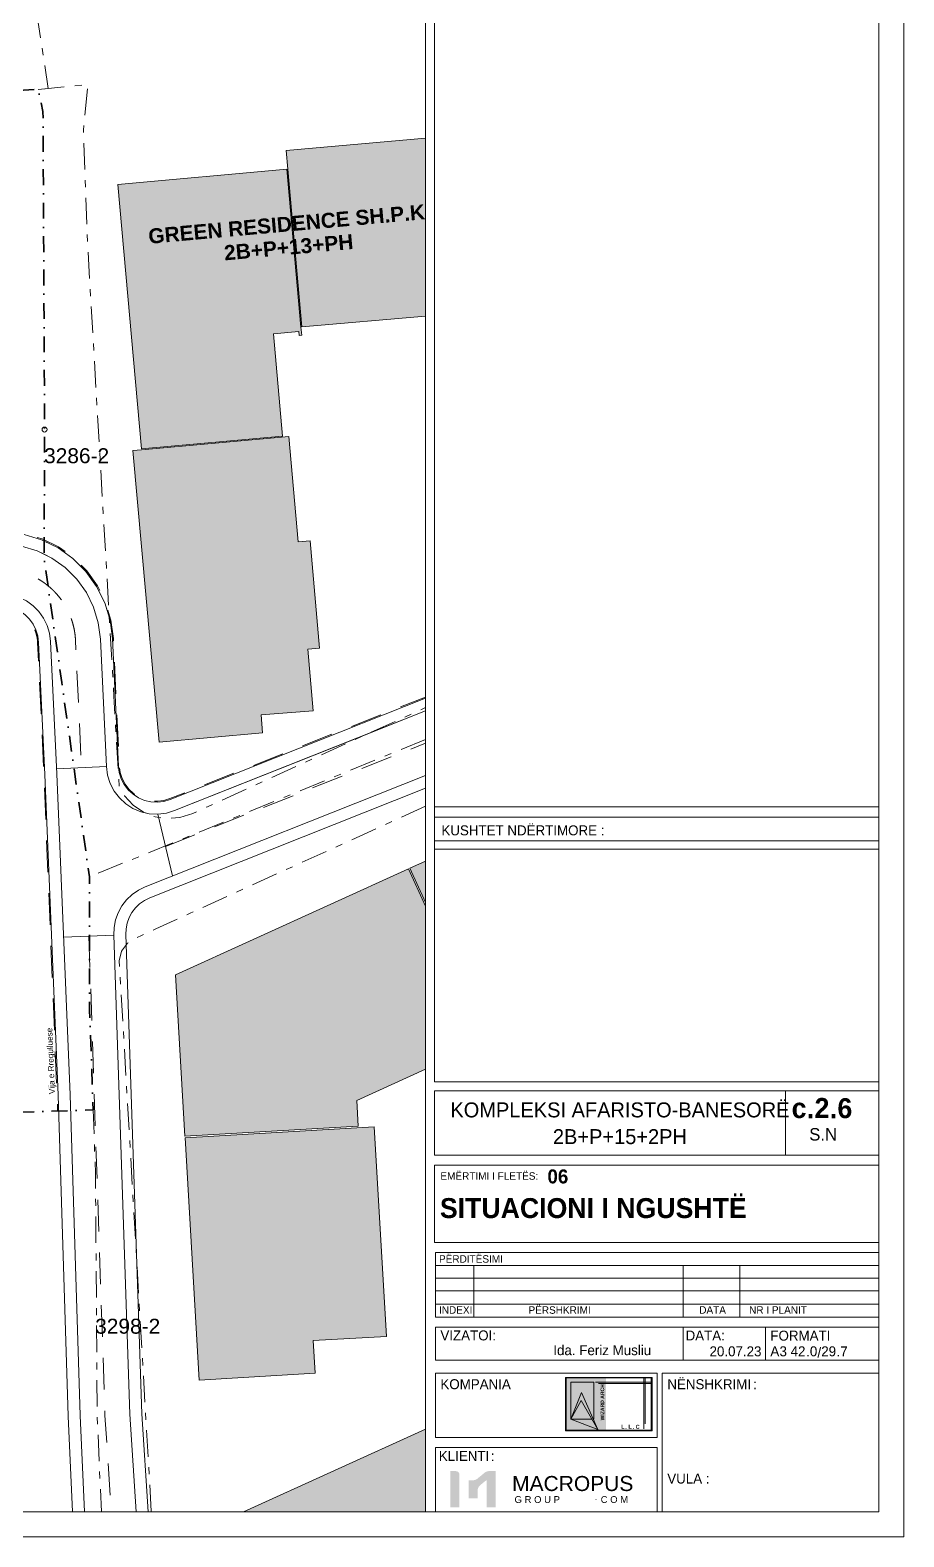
# Model space of a CAD drawing. Header units: millimetres. Extents: x 5128759 to 5835616, y -6847361 to -6545798.
# Drawn here: x 5730397 to 5817988, y -6847361 to -6696306 of the extents above; entities that cross this region are included whole.
import ezdxf

# ---------------------------------------------------------------- set-up
doc = ezdxf.new("R2010")
doc.units = ezdxf.units.MM
doc.header["$MEASUREMENT"] = 0
for name, pattern in [('ACAD_ISO03W100', [30000, 12000, -18000]), ('Dot & Dashed', [3351.388812, 1587.5, -881.944444, 0, -881.944368]), ('Double Dashed', [5468.055367, 2645.833254, -1058.333278, 705.555558, -1058.333278]), ('Long Dashed', [5291.666508, 3174.999952, -2116.666555])]:
    doc.linetypes.add(name, pattern=pattern)
for name, color, linetype, lineweight in [('2D Drafting - General_Pen_No__1', 7, 'Continuous', 13), ('A - Situacioni_Pen_No__102', 254, 'Continuous', 13), ('Drawing & Figure_Pen_No__1', 7, 'Continuous', 13), ('Drawing & Figure_Pen_No__19', 255, 'Continuous', 0)]:
    doc.layers.add(name, color=color, linetype=linetype, lineweight=lineweight)
doc.layers.add('A - Pllaka meskatit', color=7, linetype='Continuous')
doc.layers.add('Drawing & Figure', color=7, linetype='Continuous')
for name, color, linetype, lineweight, true_color in [('A - Pllaka meskatit_Pen_No__161', 7, 'Continuous', 13, 0x6a6a6a), ('A - Situacioni_Pen_No__103', 7, 'Continuous', 13, 0xffcc99), ('A - Situacioni_Pen_No__8', 7, 'Continuous', 35, 0xa80f02), ('A - Situacioni_Pen_No__82', 7, 'Continuous', 20, 0xaaaaaa), ('Drawing & Figure_Pen_No__143', 7, 'Continuous', 25, 0xe1662b), ('Drawing & Figure_Pen_No__161', 7, 'Continuous', 13, 0x6a6a6a), ('Drawing & Figure_Pen_No__8', 7, 'Continuous', 35, 0xa80f02)]:
    doc.layers.add(name, color=color, linetype=linetype, lineweight=lineweight, true_color=true_color)
doc.styles.add('GENERATED_STYLE_1', font='arial.ttf')
doc.styles.add('GENERATED_STYLE_2', font='GOTHIC.TTF')
doc.styles.add('GENERATED_STYLE_3', font='GOTHIC.TTF')
doc.styles.add('GENERATED_STYLE_4', font='ARIALUNI.TTF')
doc.styles.add('GENERATED_STYLE_5', font='')
doc.styles.add('GENERATED_STYLE_6', font='arial.ttf')
doc.styles.get('GENERATED_STYLE_5').set_extended_font_data('Arial Unicode MS')

# ---------------------------------------------------------------- blocks, each defined once
blk = doc.blocks.new('Slab_14', base_point=(5551132, -6750789))
at = {"layer": 'A - Pllaka meskatit_Pen_No__161', "color": 251, "linetype": 'Continuous', "lineweight": 13, "true_color": 0x6a6a6a, "flags": 128}
blk.add_lwpolyline([(5729542, -6748044), (5731112, -6748516), (5731800, -6748855), (5732584, -6749240), (5733918, -6750193), (5735077, -6751353), (5736032, -6752686), (5736757, -6754157), (5737231, -6755726), (5737442, -6757353), (5738044, -6770144), (5738159, -6771000), (5738419, -6771823), (5738818, -6772590), (5739342, -6773276), (5739976, -6773862), (5740702, -6774330), (5741497, -6774666), (5741820, -6774740), (5742339, -6774860), (5743201, -6774906), (5744058, -6774804), (5744885, -6774556), (5764187, -6766883), (5770027, -6764562), (5770027, -6763270), (5744442, -6773440), (5743814, -6773629), (5743162, -6773707), (5742507, -6773672), (5741867, -6773524), (5741263, -6773269), (5740711, -6772913), (5740229, -6772468), (5739831, -6771946), (5739528, -6771364), (5739330, -6770738), (5739243, -6770088), (5738640, -6757296), (5738404, -6755475), (5738339, -6755259), (5737873, -6753717), (5737062, -6752069), (5735992, -6750576), (5734693, -6749278), (5733200, -6748210), (5731805, -6747524), (5731551, -6747400), (5729793, -6746870)], dxfattribs=at)
blk = doc.blocks.new('Slab_16', base_point=(5694870, -6759077))
at = {"layer": 'A - Pllaka meskatit_Pen_No__161', "color": 251, "linetype": 'Continuous', "lineweight": 13, "true_color": 0x6a6a6a, "flags": 128}
blk.add_lwpolyline([(5694870, -6759077), (5695273, -6794098), (5695536, -6816943), (5696003, -6844861), (5697203, -6844861), (5696736, -6816926), (5696071, -6759115), (5696123, -6758411), (5696283, -6757777), (5696550, -6757180), (5696915, -6756637), (5697368, -6756165), (5697895, -6755778), (5698481, -6755487), (5699108, -6755301), (5699809, -6755219), (5719578, -6754632), (5726933, -6754056), (5727629, -6754031), (5728246, -6754111), (5728842, -6754290), (5729401, -6754565), (5729907, -6754927), (5730347, -6755367), (5730710, -6755873), (5730984, -6756431), (5731164, -6757027), (5731251, -6757693), (5731874, -6770932), (5733200, -6803077), (5734200, -6835248), (5734656, -6844861), (5735857, -6844861), (5735399, -6835201), (5734399, -6803034), (5733073, -6770879), (5732447, -6757588), (5732342, -6756775), (5732105, -6755990), (5731743, -6755254), (5731265, -6754588), (5730685, -6754008), (5730018, -6753531), (5729283, -6753170), (5728497, -6752933), (5727684, -6752828), (5726865, -6752858), (5719514, -6753434), (5699721, -6754022), (5698866, -6754121), (5698040, -6754366), (5697268, -6754749), (5696574, -6755259), (5695977, -6755881), (5695496, -6756596), (5695145, -6757382), (5694935, -6758218)], close=True, dxfattribs=at)
blk = doc.blocks.new('Slab_17', base_point=(5738788, -6787033))
at = {"layer": 'A - Pllaka meskatit_Pen_No__161', "color": 251, "linetype": 'Continuous', "lineweight": 13, "true_color": 0x6a6a6a, "flags": 128}
blk.add_lwpolyline([(5738788, -6787033), (5740397, -6835054), (5741038, -6844861), (5742240, -6844861), (5741596, -6835012), (5739987, -6786984), (5740009, -6786400), (5740120, -6785825), (5740318, -6785274), (5740597, -6784761), (5740953, -6784296), (5741376, -6783891), (5741855, -6783556), (5742381, -6783299), (5770027, -6772310), (5770027, -6771018), (5741937, -6782184), (5741246, -6782523), (5740615, -6782963), (5740059, -6783496), (5739591, -6784107), (5739223, -6784783), (5738963, -6785508), (5738817, -6786264)], close=True, dxfattribs=at)

msp = doc.modelspace()

# ---------------------------------------------------------------- hatches: boundary and pattern name
at = {"layer": 'A - Situacioni_Pen_No__102', "linetype": 'Continuous', "lineweight": 0, "true_color": 0xf2f2f2}
for points in [[(5757645, -6726067), (5770027, -6724992), (5770027, -6707131), (5756066, -6708377), (5756233, -6710251)], [(5757645, -6726067), (5770027, -6724992), (5770027, -6707131), (5756066, -6708377), (5756233, -6710251)], [(5756133, -6710260), (5739201, -6711771), (5741565, -6738270), (5755711, -6737007), (5754794, -6726745), (5757334, -6726518), (5757370, -6726917), (5757619, -6726895), (5757546, -6726076)], [(5756133, -6710260), (5739201, -6711771), (5741565, -6738270), (5755711, -6737007), (5754794, -6726745), (5757334, -6726518), (5757370, -6726917), (5757619, -6726895), (5757546, -6726076)], [(5758456, -6747504), (5757261, -6747611), (5756318, -6737053), (5741574, -6738370), (5740709, -6738448), (5743341, -6767678), (5753700, -6766753), (5753557, -6764963), (5758773, -6764547), (5758222, -6758368), (5759417, -6758261)], [(5758456, -6747504), (5757261, -6747611), (5756318, -6737053), (5741574, -6738370), (5740709, -6738448), (5743341, -6767678), (5753700, -6766753), (5753557, -6764963), (5758773, -6764547), (5758222, -6758368), (5759417, -6758261)], [(5770027, -6784134), (5768322, -6780382), (5744972, -6790999), (5745914, -6807201), (5763285, -6806191), (5763135, -6803612), (5770027, -6800479)], [(5770027, -6784134), (5768322, -6780382), (5744972, -6790999), (5745914, -6807201), (5763285, -6806191), (5763135, -6803612), (5770027, -6800479)], [(5768458, -6780320), (5770027, -6783771), (5770027, -6779607)], [(5764891, -6806248), (5745923, -6807351), (5747336, -6831640), (5758966, -6830963), (5758776, -6827689), (5766113, -6827262)], [(5764891, -6806248), (5745923, -6807351), (5747336, -6831640), (5758966, -6830963), (5758776, -6827689), (5766113, -6827262)], [(5770027, -6836565), (5751780, -6844861), (5770027, -6844861)], [(5770027, -6836565), (5751780, -6844861), (5770027, -6844861)]]:
    msp.add_hatch(color=7, dxfattribs=at).paths.add_polyline_path(points)
at = {"layer": 'Drawing & Figure', "linetype": 'Continuous', "lineweight": 0, "true_color": 0xc92e1f}
for points in [[(5773436, -6841115, 0.4142136), (5773095, -6840774), (5772525, -6840774), (5772525, -6844416), (5773436, -6844416)], [(5777077, -6840774), (5776350, -6840774, 0.0719634), (5776166, -6840812, 0.0829937), (5775972, -6840920), (5775935, -6840950), (5775260, -6841507), (5775244, -6841522), (5775228, -6841535, -0.1706824), (5774801, -6841685), (5774382, -6841685, 0.4142136), (5774346, -6841721), (5774346, -6843470, 0.4142136), (5774382, -6843505), (5775221, -6843505, 0.4142136), (5775256, -6843470), (5775256, -6842719, -0.2107031), (5775480, -6842213), (5775505, -6842192), (5775868, -6841891), (5776103, -6841698, -0.004098), (5776104, -6841697, -0.0647244), (5776107, -6841694, -0.0196867), (5776110, -6841691), (5776111, -6841691, -0.1564304), (5776131, -6841685, -0.4142136), (5776166, -6841721), (5776166, -6844416), (5777077, -6844416)]]:
    msp.add_hatch(color=22, dxfattribs=at).paths.add_polyline_path(points)
at = {"layer": 'Drawing & Figure_Pen_No__1', "linetype": 'Continuous', "lineweight": 0, "true_color": 0x000000}
for points in [[(5784146, -6831428), (5784146, -6836679), (5787391, -6836679), (5787391, -6831428)], [(5787391, -6831428), (5787391, -6836679), (5788112, -6836679), (5788112, -6831428)]]:
    msp.add_hatch(color=18, dxfattribs=at).paths.add_polyline_path(points)
at = {"layer": 'Drawing & Figure_Pen_No__1', "linetype": 'Continuous', "lineweight": 0, "true_color": 0xffffff}
for points in [[(5785460, -6833394), (5784618, -6835563), (5785638, -6833705)], [(5785536, -6833198), (5785460, -6833394), (5786703, -6835563), (5786756, -6835656)], [(5785536, -6833198), (5786756, -6835656), (5786794, -6835721), (5786908, -6835921), (5785545, -6833175), (5785541, -6833187)], [(5785548, -6833168), (5785545, -6833175), (5786908, -6835921), (5787060, -6836186), (5785554, -6833152)]]:
    msp.add_hatch(color=7, dxfattribs=at).paths.add_polyline_path(points)
at = {"layer": 'Drawing & Figure_Pen_No__1', "linetype": 'Continuous', "lineweight": 0, "true_color": 0xbebebe}
for points in [[(5785554, -6833152), (5787060, -6836186), (5787199, -6836430), (5787212, -6836452), (5785563, -6833129)], [(5785563, -6833129), (5787212, -6836452), (5787299, -6836604), (5787231, -6836449), (5785572, -6833106), (5785566, -6833122)]]:
    msp.add_hatch(color=9, dxfattribs=at).paths.add_polyline_path(points)
at = {"layer": 'Drawing & Figure_Pen_No__1', "linetype": 'Continuous', "lineweight": 0, "true_color": 0x7f7f7f}
for points in [[(5785575, -6833097), (5785572, -6833106), (5787231, -6836449), (5787070, -6836085), (5785581, -6833083)], [(5785590, -6833060), (5785581, -6833083), (5787070, -6836085), (5786910, -6835721)]]:
    msp.add_hatch(color=8, dxfattribs=at).paths.add_polyline_path(points)
at = {"layer": 'Drawing & Figure_Pen_No__1', "linetype": 'Continuous', "lineweight": 0, "true_color": 0x3f3f3f}
for points in [[(5785590, -6833060), (5786910, -6835721), (5786861, -6835609), (5786750, -6835357), (5785599, -6833037), (5785597, -6833042)], [(5785600, -6833035), (5785599, -6833037), (5786750, -6835357), (5786589, -6834992), (5785608, -6833014)]]:
    msp.add_hatch(color=250, dxfattribs=at).paths.add_polyline_path(points)

# ---------------------------------------------------------------- linework, layer by layer
at = {"layer": '2D Drafting - General_Pen_No__1', "color": 7, "linetype": 'Continuous', "lineweight": 13}
for p, q in [((5817988, -6847361), (5817988, -6637339)), ((5817988, -6847361), (5817988, -6698861)), ((5535187, -6844861), (5815488, -6844861)), ((5520988, -6847361), (5817988, -6847361))]:
    msp.add_line(p, q, dxfattribs=at)
at = {"layer": 'A - Situacioni_Pen_No__102', "color": 254, "linetype": 'Continuous', "lineweight": 13}
for p, q in [((5731844, -6736349), (5731844, -6736349)), ((5731844, -6736349), (5731844, -6736349)), ((5733569, -6761700), (5733569, -6761700)), ((5733569, -6761700), (5733569, -6761700)), ((5736344, -6781190), (5736344, -6781191)), ((5736344, -6781190), (5736344, -6781191))]:
    msp.add_line(p, q, dxfattribs=at)
at = {"layer": 'A - Situacioni_Pen_No__102', "color": 254, "linetype": 'Double Dashed', "lineweight": 13, "flags": 128}
for points in [[(5651539, -6709491), (5652666, -6679810), (5654760, -6677431), (5657617, -6676498), (5699249, -6672328), (5712400, -6671020), (5727192, -6669332), (5728104, -6675284), (5730834, -6693098), (5732220, -6702141), (5731186, -6702249), (5730936, -6702263)], [(5651539, -6709491), (5652666, -6679810), (5654760, -6677431), (5657617, -6676498), (5699249, -6672328), (5712400, -6671020), (5727192, -6669332), (5728104, -6675284), (5730834, -6693098), (5732220, -6702141), (5731186, -6702249), (5730936, -6702263)], [(5731186, -6702249), (5732220, -6702141), (5736185, -6701750), (5735749, -6706351), (5736173, -6718026), (5737023, -6732645), (5738793, -6763072), (5739316, -6772068), (5739873, -6773070), (5740730, -6774010), (5741746, -6774711), (5742919, -6775174), (5744160, -6775357), (5745399, -6775256), (5746721, -6774831), (5748168, -6774166), (5770027, -6764228)], [(5731186, -6702249), (5732220, -6702141), (5736185, -6701750), (5735749, -6706351), (5736173, -6718026), (5737023, -6732645), (5738793, -6763072), (5739316, -6772068), (5739873, -6773070), (5740730, -6774010), (5741746, -6774711), (5742919, -6775174), (5744160, -6775357), (5745399, -6775256), (5746721, -6774831), (5748168, -6774166), (5770027, -6764228)], [(5770027, -6767428), (5736344, -6781190)], [(5770027, -6767428), (5736344, -6781190)], [(5770027, -6774115), (5746451, -6784834), (5744460, -6785739), (5742997, -6786404), (5741557, -6787058), (5740995, -6787315), (5740154, -6787839), (5739567, -6788654), (5739335, -6789617), (5742549, -6844861)], [(5770027, -6774115), (5746451, -6784834), (5744460, -6785739), (5742997, -6786404), (5741557, -6787058), (5740995, -6787315), (5740154, -6787839), (5739567, -6788654), (5739335, -6789617), (5742549, -6844861)], [(5736713, -6804314), (5736717, -6804546), (5736945, -6810913), (5737124, -6835324), (5737543, -6844861)], [(5736713, -6804314), (5736717, -6804546), (5736945, -6810913), (5737124, -6835324), (5737543, -6844861)]]:
    msp.add_lwpolyline(points, dxfattribs=at)
at = {"layer": 'A - Situacioni_Pen_No__102', "color": 254, "linetype": 'Continuous', "lineweight": 13, "flags": 128}
for points in [[(5770027, -6707131), (5756066, -6708377), (5756233, -6710251), (5757645, -6726067), (5770027, -6724992)], [(5770027, -6707131), (5756066, -6708377), (5756233, -6710251), (5757645, -6726067), (5770027, -6724992)], [(5770027, -6800479), (5763135, -6803612), (5763285, -6806191), (5745914, -6807201), (5744972, -6790999), (5768322, -6780382), (5770027, -6784134)], [(5770027, -6800479), (5763135, -6803612), (5763285, -6806191), (5745914, -6807201), (5744972, -6790999), (5768322, -6780382), (5770027, -6784134)], [(5770027, -6779607), (5768458, -6780320), (5770027, -6783771)], [(5736356, -6794632), (5736355, -6794594)], [(5736356, -6794632), (5736355, -6794594)], [(5770027, -6836565), (5751780, -6844861)], [(5770027, -6836565), (5751780, -6844861)]]:
    msp.add_lwpolyline(points, dxfattribs=at)
for points in [[(5756133, -6710260), (5739201, -6711771), (5741565, -6738270), (5755711, -6737007), (5754794, -6726745), (5757334, -6726518), (5757370, -6726917), (5757619, -6726895), (5757546, -6726076)], [(5756133, -6710260), (5739201, -6711771), (5741565, -6738270), (5755711, -6737007), (5754794, -6726745), (5757334, -6726518), (5757370, -6726917), (5757619, -6726895), (5757546, -6726076)], [(5743341, -6767678), (5753700, -6766753), (5753557, -6764963), (5758773, -6764547), (5758222, -6758368), (5759417, -6758261), (5758456, -6747504), (5757261, -6747611), (5756318, -6737053), (5741574, -6738370), (5740709, -6738448)], [(5743341, -6767678), (5753700, -6766753), (5753557, -6764963), (5758773, -6764547), (5758222, -6758368), (5759417, -6758261), (5758456, -6747504), (5757261, -6747611), (5756318, -6737053), (5741574, -6738370), (5740709, -6738448)], [(5745923, -6807351), (5747336, -6831640), (5758966, -6830963), (5758776, -6827689), (5766113, -6827262), (5764891, -6806248)], [(5745923, -6807351), (5747336, -6831640), (5758966, -6830963), (5758776, -6827689), (5766113, -6827262), (5764891, -6806248)]]:
    msp.add_lwpolyline(points, close=True, dxfattribs=at)
at = {"layer": 'A - Situacioni_Pen_No__102', "color": 254, "linetype": 'Continuous', "lineweight": 13}
for points in [[(5729793, -6746870), (5731551, -6747400), (5733200, -6748210), (5734693, -6749278), (5735992, -6750576), (5737062, -6752069), (5737873, -6753717), (5738404, -6755475), (5738640, -6757296), (5739243, -6770088), (5739330, -6770738), (5739528, -6771364), (5739831, -6771946), (5740229, -6772468), (5740711, -6772913), (5741263, -6773269), (5741867, -6773524), (5742507, -6773672), (5743162, -6773707), (5743814, -6773629), (5744442, -6773440), (5770027, -6763270)], [(5729542, -6748044), (5731112, -6748516), (5732584, -6749240), (5733918, -6750193), (5735077, -6751353), (5736032, -6752686), (5736757, -6754157), (5737231, -6755726), (5737442, -6757353), (5738044, -6770144), (5738159, -6771000), (5738419, -6771823), (5738818, -6772590), (5739342, -6773276), (5739976, -6773862), (5740702, -6774330), (5741497, -6774666), (5742339, -6774860), (5743201, -6774906), (5744058, -6774804), (5744885, -6774556), (5770027, -6764562)], [(5730018, -6753531), (5730685, -6754008), (5731265, -6754588), (5731743, -6755254), (5732105, -6755990), (5732342, -6756775), (5732447, -6757588), (5733073, -6770879), (5734399, -6803034), (5735399, -6835201), (5735857, -6844861)], [(5730018, -6753531), (5730685, -6754008), (5731265, -6754588), (5731743, -6755254), (5732105, -6755990), (5732342, -6756775), (5732447, -6757588), (5733073, -6770879), (5734399, -6803034), (5735399, -6835201), (5735857, -6844861)], [(5730347, -6755367), (5730710, -6755873), (5730984, -6756431), (5731164, -6757027), (5731251, -6757693), (5731874, -6770932), (5733200, -6803077), (5734200, -6835248), (5734656, -6844861)], [(5730347, -6755367), (5730710, -6755873), (5730984, -6756431), (5731164, -6757027), (5731251, -6757693), (5731874, -6770932), (5733200, -6803077), (5734200, -6835248), (5734656, -6844861)], [(5741038, -6844861), (5740397, -6835054), (5738788, -6787033), (5738817, -6786264), (5738963, -6785508), (5739223, -6784783), (5739591, -6784107), (5740059, -6783496), (5740615, -6782963), (5741246, -6782523), (5741937, -6782184), (5770027, -6771018)], [(5741038, -6844861), (5740397, -6835054), (5738788, -6787033), (5738817, -6786264), (5738963, -6785508), (5739223, -6784783), (5739591, -6784107), (5740059, -6783496), (5740615, -6782963), (5741246, -6782523), (5741937, -6782184), (5770027, -6771018)], [(5742240, -6844861), (5741596, -6835012), (5739987, -6786984), (5740009, -6786400), (5740120, -6785825), (5740318, -6785274), (5740597, -6784761), (5740953, -6784296), (5741376, -6783891), (5741855, -6783556), (5742381, -6783299), (5770027, -6772310)], [(5742240, -6844861), (5741596, -6835012), (5739987, -6786984), (5740009, -6786400), (5740120, -6785825), (5740318, -6785274), (5740597, -6784761), (5740953, -6784296), (5741376, -6783891), (5741855, -6783556), (5742381, -6783299), (5770027, -6772310)]]:
    msp.add_lwpolyline(points, dxfattribs=at)
msp.add_circle((5731844, -6736349), 250, dxfattribs=at)
at = {"layer": 'A - Situacioni_Pen_No__103', "color": 31, "linetype": 'Long Dashed', "lineweight": 13, "true_color": 0xffcc99, "flags": 128}
msp.add_lwpolyline([(5770027, -6668523), (5658087, -6681079), (5657519, -6681188), (5656977, -6681383), (5656473, -6681659), (5656017, -6682010), (5655621, -6682427), (5655295, -6682901), (5655046, -6683419), (5654881, -6683970), (5654802, -6684544), (5653576, -6705492), (5653366, -6706991), (5652915, -6708439), (5652236, -6709796), (5651347, -6711025), (5650270, -6712094), (5649036, -6712976), (5647675, -6713646), (5646223, -6714088), (5644726, -6714289), (5558831, -6723100), (5558281, -6723205), (5557761, -6723401), (5557283, -6723684), (5556860, -6724045), (5556505, -6724472), (5556229, -6724955), (5556040, -6725477), (5555942, -6726029), (5553739, -6750824), (5553529, -6753318), (5553530, -6753652), (5553587, -6753977), (5553700, -6754287), (5553863, -6754573), (5554074, -6754827), (5554325, -6755041), (5554609, -6755209), (5554917, -6755325), (5555241, -6755387), (5555575, -6755393), (5569931, -6754388), (5591647, -6752867), (5634166, -6750424), (5676713, -6748514), (5680743, -6748384), (5719277, -6747138), (5726130, -6746601), (5727976, -6746535), (5729814, -6746772), (5731588, -6747306), (5733251, -6748123), (5734758, -6749201), (5736069, -6750511), (5737148, -6752018), (5737966, -6753680), (5738502, -6755454), (5738740, -6757287), (5739342, -6770079), (5739428, -6770716), (5739621, -6771326), (5739915, -6771892), (5740303, -6772400), (5740773, -6772834), (5741310, -6773180), (5741898, -6773429), (5742521, -6773572), (5743159, -6773607), (5743793, -6773531), (5744409, -6773346), (5770027, -6763163)], dxfattribs=at)
msp.add_lwpolyline([(5696721, -6805900), (5696171, -6759113, -0.4149353), (5699811, -6755319), (5719584, -6754732), (5726943, -6754155, -0.4359484), (5731151, -6757698), (5731774, -6770936), (5733100, -6803081), (5733153, -6804667)], format="xyb", dxfattribs=at)
msp.add_lwpolyline([(5696721, -6805900), (5696171, -6759113, -0.4149353), (5699811, -6755319), (5719584, -6754732), (5726943, -6754155, -0.4359484), (5731151, -6757698), (5731774, -6770936), (5733100, -6803081), (5733153, -6804667)], format="xyb", dxfattribs=at)
at = {"layer": 'A - Situacioni_Pen_No__8', "color": 14, "linetype": 'Dot & Dashed', "lineweight": 35, "true_color": 0xa80f02, "flags": 128}
msp.add_lwpolyline([(5645817, -6710161), (5646440, -6710092), (5651539, -6709491), (5659253, -6708581), (5696287, -6704213), (5705755, -6703680), (5731186, -6702249), (5731687, -6704447), (5731844, -6736349), (5731802, -6748282), (5731799, -6749347), (5732357, -6753197), (5733569, -6761700), (5736344, -6781190), (5736347, -6786348), (5736355, -6794594), (5736653, -6802778), (5736717, -6804546), (5696621, -6805902), (5694011, -6805990), (5693786, -6793883), (5687404, -6793707), (5664958, -6792137), (5663235, -6792134), (5639316, -6792034), (5637459, -6792267), (5630916, -6793088), (5622445, -6793449), (5598576, -6793276), (5590777, -6792362), (5587570, -6792765), (5573406, -6792525), (5547905, -6792041), (5550119, -6759580), (5550161, -6758965), (5550158, -6758946), (5550171, -6758781), (5551940, -6740840), (5553825, -6721737), (5554049, -6719268), (5592603, -6715799), (5604007, -6714773), (5611950, -6713897)], close=True, dxfattribs=at)
msp.add_lwpolyline([(5645817, -6710161), (5646440, -6710092), (5651539, -6709491), (5659253, -6708581), (5696287, -6704213), (5705755, -6703680), (5731186, -6702249), (5731687, -6704447), (5731844, -6736349), (5731802, -6748282), (5731799, -6749347), (5732357, -6753197), (5733569, -6761700), (5736344, -6781190), (5736347, -6786348), (5736355, -6794594), (5736653, -6802778), (5736717, -6804546), (5696621, -6805902), (5694011, -6805990), (5693786, -6793883), (5687404, -6793707), (5664958, -6792137), (5663235, -6792134), (5639316, -6792034), (5637459, -6792267), (5630916, -6793088), (5622445, -6793449), (5598576, -6793276), (5590777, -6792362), (5587570, -6792765), (5573406, -6792525), (5547905, -6792041), (5550119, -6759580), (5550161, -6758965), (5550158, -6758946), (5550171, -6758781), (5551940, -6740840), (5553825, -6721737), (5554049, -6719268), (5592603, -6715799), (5604007, -6714773), (5611950, -6713897)], close=True, dxfattribs=at)
at = {"layer": 'Drawing & Figure_Pen_No__1', "color": 7, "linetype": 'Continuous', "lineweight": 13, "flags": 128}
for points in [[(5770027, -6844861), (5770027, -6640089)], [(5770027, -6844861), (5770027, -6640089)], [(5770950, -6640089), (5770950, -6801740)], [(5815488, -6640089), (5815488, -6844861)], [(5770950, -6706572), (5770950, -6700124)], [(5770950, -6714896), (5770950, -6707572)], [(5770950, -6718131), (5770950, -6715763)], [(5815488, -6774160), (5770950, -6774160)], [(5815488, -6774160), (5770950, -6774160)], [(5770950, -6775224), (5815488, -6775224)], [(5770950, -6775224), (5815488, -6775224)], [(5815488, -6777592), (5770950, -6777592)], [(5815488, -6777592), (5770950, -6777592)], [(5815488, -6778433), (5770950, -6778433)], [(5815488, -6778433), (5770950, -6778433)], [(5770950, -6801740), (5815488, -6801740)], [(5770950, -6801740), (5815488, -6801740)], [(5770950, -6801740), (5815488, -6801740)], [(5770950, -6802644), (5815488, -6802644)], [(5770950, -6809092), (5770950, -6802644)], [(5806119, -6802644), (5806119, -6809092)], [(5815488, -6809092), (5770950, -6809092)], [(5770950, -6810092), (5770950, -6817847)], [(5815488, -6810092), (5770950, -6810092)], [(5770950, -6817847), (5815488, -6817847)], [(5771027, -6818847), (5815488, -6818847)], [(5771027, -6825323), (5771027, -6818847)], [(5771027, -6820153), (5815488, -6820153)], [(5771027, -6821431), (5815488, -6821431)], [(5774891, -6820153), (5774891, -6825295)], [(5795866, -6825295), (5795866, -6820153)], [(5801536, -6825323), (5801536, -6820153)], [(5771027, -6822710), (5815488, -6822710)], [(5771027, -6822710), (5815488, -6822710)], [(5771027, -6824016), (5815488, -6824016)], [(5771027, -6825323), (5815488, -6825323)], [(5815488, -6825323), (5771027, -6825323)], [(5815488, -6826323), (5771027, -6826323)], [(5771027, -6826323), (5771027, -6829630)], [(5795866, -6826323), (5795866, -6829630)], [(5804106, -6826323), (5804106, -6829630)], [(5771027, -6829630), (5815488, -6829630)], [(5771027, -6837385), (5771027, -6830937)], [(5771027, -6830937), (5793269, -6830937)], [(5793269, -6837385), (5793269, -6830937)], [(5793769, -6844861), (5793769, -6830937)], [(5793769, -6830937), (5815488, -6830937)], [(5793269, -6837385), (5771027, -6837385)], [(5793269, -6838385), (5771027, -6838385)], [(5771027, -6838385), (5771027, -6844861)], [(5793269, -6844861), (5793269, -6838385)]]:
    msp.add_lwpolyline(points, dxfattribs=at)
at = {"layer": 'Drawing & Figure_Pen_No__1', "color": 7, "linetype": 'Continuous', "lineweight": 13}
for points in [[(5792641, -6831428), (5784146, -6831428)], [(5784146, -6836679), (5784146, -6831428)], [(5792641, -6831839), (5788112, -6831839)], [(5792641, -6831983), (5788112, -6831983)], [(5791923, -6831428), (5791923, -6836532)], [(5792066, -6831428), (5792066, -6836031)], [(5792641, -6836679), (5792641, -6831428)], [(5784146, -6836679), (5792641, -6836679)]]:
    msp.add_lwpolyline(points, dxfattribs=at)
at = {"layer": 'Drawing & Figure_Pen_No__161', "color": 251, "linetype": 'Long Dashed', "lineweight": 13, "true_color": 0x6a6a6a, "flags": 128}
msp.add_lwpolyline([(5699647, -6751523), (5719379, -6750936), (5726625, -6750369, -0.4329443), (5734945, -6757470), (5735546, -6770262)], format="xyb", dxfattribs=at)
msp.add_lwpolyline([(5699647, -6751523), (5719379, -6750936), (5726625, -6750369, -0.4329443), (5734945, -6757470), (5735546, -6770262)], format="xyb", dxfattribs=at)
for points in [[(5743968, -6778149), (5757909, -6772607), (5770027, -6767790)], [(5736290, -6787117), (5737899, -6835177), (5738533, -6844861)], [(5736290, -6787117), (5737899, -6835177), (5738533, -6844861)]]:
    msp.add_lwpolyline(points, dxfattribs=at)
at = {"layer": 'Drawing & Figure_Pen_No__161', "color": 251, "linetype": 'ACAD_ISO03W100', "lineweight": 13, "true_color": 0x6a6a6a, "flags": 128}
for points in [[(5738044, -6770144), (5733049, -6770379)], [(5738044, -6770144), (5733049, -6770379)], [(5743201, -6774906), (5744665, -6781100)], [(5738788, -6787033), (5733747, -6787241)], [(5738788, -6787033), (5733747, -6787241)]]:
    msp.add_lwpolyline(points, dxfattribs=at)
at = {"layer": 'Drawing & Figure_Pen_No__161', "color": 251, "linetype": 'Continuous', "lineweight": 13, "true_color": 0x6a6a6a}
for points in [[(5784053, -6831994), (5784053, -6831374)], [(5784053, -6831374), (5784053, -6836196)], [(5784053, -6831374), (5792758, -6831374)], [(5792758, -6831374), (5792758, -6836736), (5784053, -6836736)], [(5784053, -6836196), (5784053, -6831994)], [(5784053, -6836196), (5784053, -6836736)], [(5784053, -6836196), (5784053, -6836736)], [(5784053, -6836736), (5784053, -6836196)]]:
    msp.add_lwpolyline(points, dxfattribs=at)
at = {"layer": 'Drawing & Figure_Pen_No__19', "color": 255, "linetype": 'Continuous', "lineweight": 0}
for points in [[(5784618, -6835563), (5784618, -6831839)], [(5784618, -6831839), (5786919, -6831839)], [(5786919, -6831839), (5786919, -6835563)], [(5788112, -6831839), (5787076, -6831839)], [(5788112, -6831983), (5787391, -6831983)], [(5784618, -6835563), (5785659, -6832881)], [(5785659, -6832881), (5784618, -6835563)], [(5785659, -6832881), (5787299, -6836604)], [(5784618, -6835563), (5785638, -6833705)], [(5787299, -6836604), (5785638, -6833705)], [(5786703, -6835563), (5784618, -6835563)], [(5784618, -6835563), (5787299, -6836604)], [(5786919, -6835563), (5786840, -6835563)]]:
    msp.add_lwpolyline(points, dxfattribs=at)

# ---------------------------------------------------------------- block references
at = {"layer": 'A - Pllaka meskatit', "color": 251, "linetype": 'Continuous', "lineweight": 13, "true_color": 0x6a6a6a}
for name, p in [('Slab_14', (5551132, -6750789)), ('Slab_16', (5694870, -6759077)), ('Slab_17', (5738788, -6787033))]:
    msp.add_blockref(name, p, dxfattribs=at)

# ---------------------------------------------------------------- texts
at = {"layer": 'A - Situacioni_Pen_No__102', "color": 254, "linetype": 'Continuous', "lineweight": 13, "char_height": 1500, "attachment_point": 7, "style": 'GENERATED_STYLE_1'}
for s, insert in [('\\A1;{\\pql;\\fArial|b0|i0|c0|p34;3286-2}', (5731796, -6739743)), ('\\A1;{\\pql;\\fArial|b0|i0|c0|p34;3286-2}', (5731796, -6739743)), ('\\A1;{\\pql;\\fArial|b0|i0|c0|p34;3298-2}', (5736916, -6827014)), ('\\A1;{\\pql;\\fArial|b0|i0|c0|p34;3298-2}', (5736916, -6827014))]:
    msp.add_mtext(s, dxfattribs=dict(at, insert=insert))
at = {"layer": 'A - Situacioni_Pen_No__82', "color": 253, "linetype": 'Continuous', "lineweight": 20, "true_color": 0xaaaaaa, "insert": (5756385, -6718839), "char_height": 1500, "attachment_point": 8, "rotation": 5.10276, "line_spacing_factor": 0.93193, "style": 'GENERATED_STYLE_6'}
msp.add_mtext('\\A1;{\\pqc;\\fArial|b1|i0|c0|p34;GREEN RESIDENCE SH.P.K\\P\\pqc;\\fArial|b1|i0|c0|p34;2B+P+13+PH}', dxfattribs=at)
at = {"layer": 'Drawing & Figure_Pen_No__1', "color": 7, "linetype": 'Continuous', "lineweight": 13, "attachment_point": 7}
for s, insert, char_height, style in [('\\A1;{\\pql;\\fCentury Gothic|b0|i0|c0|p34;KUSHTET NDËRTIMORE :}', (5771628, -6777044), 1000, 'GENERATED_STYLE_2'), ('\\A1;{\\pql;\\fCentury Gothic|b1|i0|c0|p34;2}', (5809035, -6805363), 2000.01, 'GENERATED_STYLE_3'), ('\\A1;{\\pql;\\fCentury Gothic|b1|i0|c0|p34;6}', (5811330, -6805414), 2000.01, 'GENERATED_STYLE_3'), ('\\A1;{\\pql;\\fCentury Gothic|b1|i0|c0|p34;c}', (5806738, -6805401), 2000.01, 'GENERATED_STYLE_3'), ('\\A1;{\\pql;\\fCentury Gothic|b1|i0|c0|p34;.}', (5808262, -6805401), 2000.01, 'GENERATED_STYLE_3'), ('\\A1;{\\pql;\\fCentury Gothic|b1|i0|c0|p34;.}', (5810559, -6805401), 2000.01, 'GENERATED_STYLE_3'), ('\\A1;{\\pql;\\fCentury Gothic|b0|i0|c0|p34;S.\\fCentury Gothic|b0|i0|c0|p34;N}', (5808502, -6807646), 1250, 'GENERATED_STYLE_2'), ('\\A1;{\\pql;\\fCentury Gothic|b0|i0|c0|p34;EMËRTIMI I FLETËS:}', (5771527, -6811569), 750, 'GENERATED_STYLE_2'), ('\\A1;{\\pql;\\fCentury Gothic|b1|i0|c0|p34;0\\fCentury Gothic|b1|i0|c0|p34;6}', (5782261, -6811947), 1400, 'GENERATED_STYLE_3'), ('\\A1;{\\pql;\\fCentury Gothic|b1|i0|c0|p34;SITUACIONI I \\fCentury Gothic|b1|i0|c0|p34;NGUSHTË}', (5771476, -6815428), 2000.01, 'GENERATED_STYLE_3'), ('\\A1;{\\pql;\\fCentury Gothic|b0|i0|c0|p34;PËRDITËSIMI}', (5771388, -6819885), 750, 'GENERATED_STYLE_2'), ('\\A1;{\\pql;\\fCentury Gothic|b0|i0|c0|p34;INDEXI}', (5771388, -6824987), 750, 'GENERATED_STYLE_2'), ('\\A1;{\\pql;\\fCentury Gothic|b0|i0|c0|p34;PËRSHKRIMI}', (5780357, -6825006), 750, 'GENERATED_STYLE_2'), ('\\A1;{\\pql;\\fCentury Gothic|b0|i0|c0|p34;DATA}', (5797477, -6824987), 750, 'GENERATED_STYLE_2'), ('\\A1;{\\pql;\\fCentury Gothic|b0|i0|c0|p34;NR I PLANIT}', (5802476, -6824987), 750, 'GENERATED_STYLE_2'), ('\\A1;{\\pql;\\fCentury Gothic|b0|i0|c0|p34;VIZATOI\\fCentury Gothic|b0|i0|c0|p34;:}', (5771527, -6827679), 1000, 'GENERATED_STYLE_2'), ('\\A1;{\\pql;\\fCentury Gothic|b0|i0|c0|p34;DATA: }', (5796104, -6827673), 1000, 'GENERATED_STYLE_2'), ('\\A1;{\\pql;\\fCentury Gothic|b0|i0|c0|p34;FORMATI}', (5804606, -6827702), 1000, 'GENERATED_STYLE_2'), ('\\A1;{\\pql;\\fCentury Gothic|b0|i0|c0|p34;Ida. \\fCentury Gothic|b0|i0|c0|p34;Feriz Musliu}', (5782846, -6829159), 1000, 'GENERATED_STYLE_2'), ('\\A1;{\\pql;\\fCentury Gothic|b0|i0|c0|p34;20.07\\fCentury Gothic|b0|i0|c0|p34;.23}', (5798506, -6829273), 1000, 'GENERATED_STYLE_2'), ('\\A1;{\\pql;\\fCentury Gothic|b0|i0|c0|p34;A}', (5804606, -6829248), 1000, 'GENERATED_STYLE_2'), ('\\A1;{\\pql;\\fCentury Gothic|b0|i0|c0|p34;3 42}', (5805520, -6829273), 1000, 'GENERATED_STYLE_2'), ('\\A1;{\\pql;\\fCentury Gothic|b0|i0|c0|p34;.}', (5808182, -6829267), 1000, 'GENERATED_STYLE_2'), ('\\A1;{\\pql;\\fCentury Gothic|b0|i0|c0|p34;0}', (5808566, -6829273), 1000, 'GENERATED_STYLE_2'), ('\\A1;{\\pql;\\fCentury Gothic|b0|i0|c0|p34;/}', (5809325, -6829386), 1000, 'GENERATED_STYLE_2'), ('\\A1;{\\pql;\\fCentury Gothic|b0|i0|c0|p34;29}', (5809707, -6829273), 1000, 'GENERATED_STYLE_2'), ('\\A1;{\\pql;\\fCentury Gothic|b0|i0|c0|p34;.}', (5811226, -6829267), 1000, 'GENERATED_STYLE_2'), ('\\A1;{\\pql;\\fCentury Gothic|b0|i0|c0|p34;7}', (5811611, -6829273), 1000, 'GENERATED_STYLE_2'), ('\\A1;{\\pql;\\fCentury Gothic|b0|i0|c0|p34;KOMPANIA}', (5771527, -6832569), 1000, 'GENERATED_STYLE_2'), ('\\A1;{\\pql;\\fCentury Gothic|b0|i0|c0|p34;NËNSHKRIMI}', (5794275, -6832569), 1000, 'GENERATED_STYLE_2'), ('\\A1;{\\pql;\\fCentury Gothic|b0|i0|c0|p34;:}', (5802888, -6832563), 1000, 'GENERATED_STYLE_2'), ('\\A1;{\\pql;\\fCentury Gothic|b1|i0|c0|p34;L}', (5789650, -6836525), 402.23, 'GENERATED_STYLE_3'), ('\\A1;{\\pql;\\fCentury Gothic|b1|i0|c0|p34;.}', (5790057, -6836532), 402.23, 'GENERATED_STYLE_3'), ('\\A1;{\\pql;\\fCentury Gothic|b1|i0|c0|p34;L}', (5790374, -6836525), 402.23, 'GENERATED_STYLE_3'), ('\\A1;{\\pql;\\fCentury Gothic|b1|i0|c0|p34;.}', (5790781, -6836532), 402.23, 'GENERATED_STYLE_3'), ('\\A1;{\\pql;\\fCentury Gothic|b1|i0|c0|p34;C}', (5791098, -6836535), 402.23, 'GENERATED_STYLE_3'), ('\\A1;{\\pql;\\fCentury Gothic|b0|i0|c0|p34;KLIENTI}', (5771368, -6839748), 1000, 'GENERATED_STYLE_2'), ('\\A1;{\\pql;\\fCentury Gothic|b0|i0|c0|p34;:}', (5776568, -6839767), 1000, 'GENERATED_STYLE_2'), ('\\A1;{\\pql;\\fCentury Gothic|b0|i0|c0|p34;VULA :}', (5794270, -6842028), 1000, 'GENERATED_STYLE_2')]:
    msp.add_mtext(s, dxfattribs=dict(at, insert=insert, char_height=char_height, style=style))
at = {"layer": 'Drawing & Figure_Pen_No__1', "color": 7, "linetype": 'Continuous', "lineweight": 13, "insert": (5789525, -6808007), "char_height": 1499.999, "attachment_point": 8, "line_spacing_factor": 1.071742, "style": 'GENERATED_STYLE_2'}
msp.add_mtext('\\A1;{\\pqc;\\fCentury Gothic|b0|i0|c0|p34;KOMPLEKSI AFARISTO-BANESOR\\fCentury Gothic|b0|i0|c0|p34;Ë\\fCentury Gothic|b0|i0|c0|p34; \\P\\pqc;\\fCentury Gothic|b0|i0|c0|p34;2B+P+15+2PH}', dxfattribs=at)
at = {"layer": 'Drawing & Figure_Pen_No__143', "color": 32, "linetype": 'Continuous', "lineweight": 25, "true_color": 0xe1662b, "insert": (5733062, -6802955), "char_height": 587.78, "attachment_point": 7, "rotation": 92.36141, "style": 'GENERATED_STYLE_1'}
msp.add_mtext('\\A1;{\\pql;\\fArial|b0|i0|c0|p34;Vija e Rregulluese}', dxfattribs=at)
at = {"layer": 'Drawing & Figure_Pen_No__19', "color": 255, "linetype": 'Continuous', "lineweight": 0, "insert": (5787950, -6836390), "char_height": 367.04, "attachment_point": 7, "rotation": 90, "style": 'GENERATED_STYLE_3'}
msp.add_mtext('\\A1;{\\pql;\\fCentury Gothic|b1|i0|c0|p34;     WIZARD ARCH}', dxfattribs=at)
at = {"layer": 'Drawing & Figure_Pen_No__8', "color": 14, "linetype": 'Continuous', "lineweight": 35, "true_color": 0xa80f02, "attachment_point": 7}
for s, insert, char_height, style in [('\\A1;{\\pql;\\fArial Unicode MS|b0|i0|c0|p34;MACROPUS}', (5778714, -6842786), 1505.99, 'GENERATED_STYLE_5'), ('\\A1;{\\pql;\\fArial Unicode MS|b0|i0|c0|p34;G R O U P}', (5778957, -6843969), 682.61, 'GENERATED_STYLE_4'), ('\\A1;{\\pql;\\fArial Unicode MS|b0|i0|c0|p34;.}', (5786991, -6843661), 682.61, 'GENERATED_STYLE_4'), ('\\A1;{\\pql;\\fArial Unicode MS|b0|i0|c0|p34;C O M}', (5787595, -6843969), 682.61, 'GENERATED_STYLE_4')]:
    msp.add_mtext(s, dxfattribs=dict(at, insert=insert, char_height=char_height, style=style))

doc.saveas('drawing.dxf')
